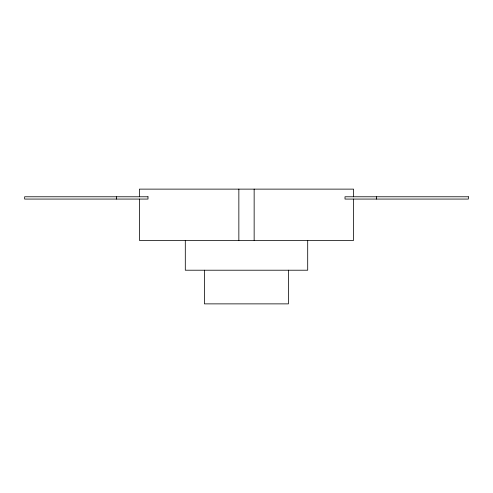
<?xml version="1.0" encoding="UTF-8"?>
<svg xmlns="http://www.w3.org/2000/svg" width="493" height="493" viewBox="0 0 493 493"><rect width="100%" height="100%" fill="white"/><g stroke="black" fill="none" stroke-linecap="round" stroke-linejoin="round"><path stroke-width="0.74" d="M376.449 196.775L376.449 199.067M353.598 196.775L353.598 189.127L139.402 189.127L139.402 196.775M353.598 199.067L353.598 240.381L139.402 240.381L139.402 199.067M307.7 240.381L307.7 270.213L185.3 270.213L185.3 240.381M288.436 270.213L288.436 303.873L204.422 303.873L204.422 270.213M254.148 189.127L254.148 240.381M238.852 189.127L238.852 240.381M116.551 196.775L116.551 199.067M147.992 196.775L24.65 196.775L24.65 199.067L147.992 199.067L147.992 196.775M468.35 196.775L345.008 196.775L345.008 199.067L468.35 199.067L468.35 196.775"/></g></svg>
